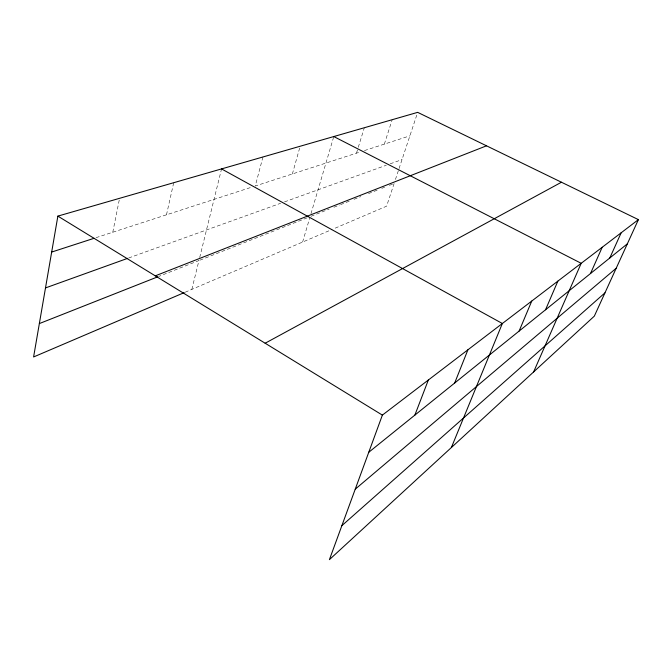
<?xml version="1.0" encoding="UTF-8"?>
<svg xmlns="http://www.w3.org/2000/svg" width="672" height="672" viewBox="0 0 672 672"><rect width="100%" height="100%" fill="white"/><g stroke="black" fill="none" stroke-linecap="round" stroke-linejoin="round"><path stroke-width="0.5" stroke-dasharray="3.36 2.52" d="M112.778 232.226L119.591 198.316M166.48 214.805L173.704 182.708M191.848 289.372L198.946 260.551L158.71 276.444M199.702 257.494L221.542 168.916M262.945 156.979L255.259 186.001L359.461 152.191M292.37 173.964L300.157 146.244M302.602 242.063L309.817 217.636M310.985 213.679L333.782 136.55M356.471 153.166L357.983 148.277M358.285 147.294L364.316 127.747M384.35 144.119L392.171 119.717M394.12 183.49L386.593 206.186L333.052 229.06M395.438 179.5L398.74 169.537M399.067 168.538L417.673 112.358M185.178 292.219L332.094 229.463M199.92 260.173L275.688 230.252M276.654 229.866L307.238 217.795M311.06 216.283L329.162 209.135M333.925 207.253L339.637 205.002M340.595 204.624L350.213 200.827M354.06 199.307L360.797 196.644M368.491 193.603L377.983 189.857M381.78 188.362L384.628 187.236M389.374 185.363L393.17 183.859M128.654 257.989L280.627 203.28M284.525 201.877L386.291 165.245M390.222 163.825L402.041 159.575M96.029 237.67L251.336 187.278M364.442 150.578L409.903 135.828"/><path stroke-width="1.01" d="M638.4 219.626L382.376 415.111L329.414 559.642L594.334 316.126L638.4 219.626L417.673 112.358L57.868 216.115L33.6 356.966L184.229 292.622M414.868 415.111L428.341 380.016M454.675 383.023L467.914 349.801M451.382 447.527L502.354 323.501L221.542 168.916M519.103 331.086L531.754 301.056M545.53 309.784L557.861 281.123M533.61 371.944L581.196 263.306L333.782 136.55M590.503 273.529L602.188 247.279M609.798 257.981L621.163 232.789M341.872 525.647L604.96 292.849M355.244 489.174L616.182 268.271M368.76 452.273L627.346 243.835M265.154 343.224L561.456 182.23M39.354 323.576L157.752 276.822M155.282 275.856L486.52 145.816M45.494 287.927L127.672 258.342M51.677 252.059L94.055 238.308M57.868 216.115L382.376 415.111"/></g></svg>
